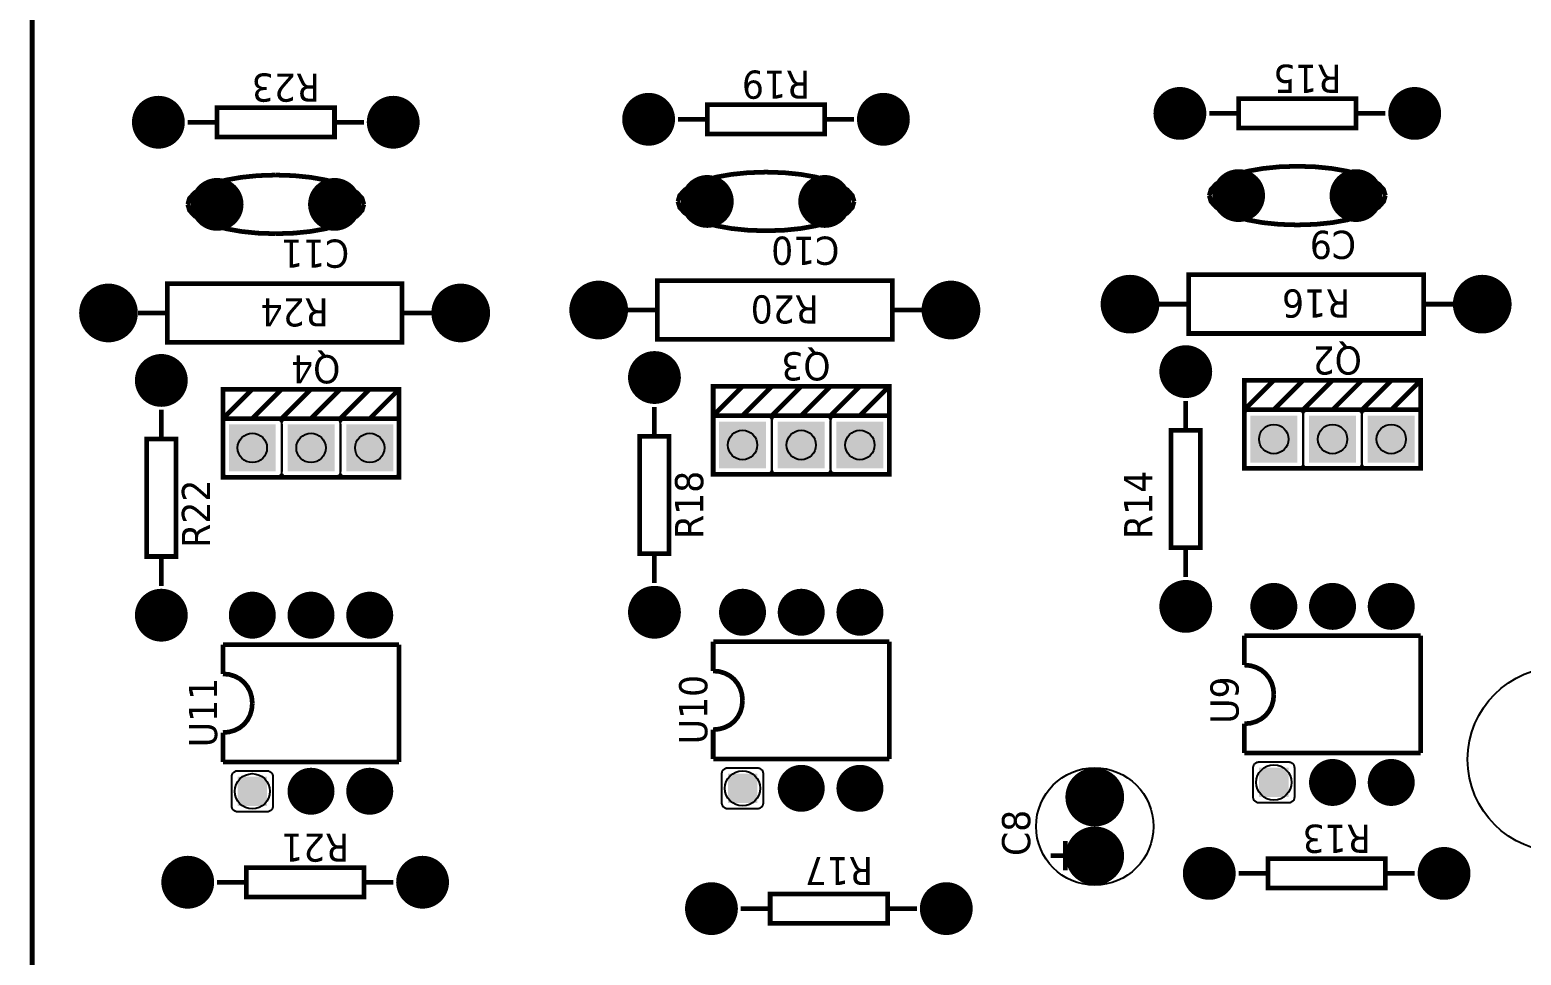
# Model space of a CAD drawing. Header units: millimetres. Extents: x 123.5 to 144.3, y 105.4 to 121.6.
# Drawn here: x 127.195 to 131.006, y 113.844 to 116.21 of the extents above; entities that cross this region are included whole.
import ezdxf

# ---------------------------------------------------------------- set-up
doc = ezdxf.new("R2010")
doc.units = ezdxf.units.MM
doc.layers.add('DESC', color=250, linetype='Continuous')
doc.styles.get("Standard").update_dxf_attribs({"font": 'tahoma.ttf'})

# ---------------------------------------------------------------- blocks, each defined once
blk = doc.blocks.new('EPAD')
at = {"const_width": 0.5}
blk.add_lwpolyline([(-0.25, 0, 1), (0.25, 0, 1)], format="xyb", close=True, dxfattribs=at)
blk = doc.blocks.new('RPAD')
blk.add_trace([(-0.5, -0.5), (-0.5, 0.5), (0.5, -0.5), (0.5, 0.5)])
blk = doc.blocks.new('Scrubber')
at = {"const_width": 0.008}
for points in [[(127.9875, 110.0638), (134.1975, 110.0638), (134.1975, 114.0288), (127.9875, 114.0288), (127.9875, 110.0638)], [(127.9875, 110.0638), (134.1975, 110.0638), (134.1975, 114.0288), (127.9875, 114.0288), (127.9875, 110.0638)], [(132.3975, 113.7838), (132.5975, 113.7838), (132.5975, 113.8338), (132.3975, 113.8338), (132.3975, 113.7838)], [(132.3975, 113.7838), (132.5975, 113.7838), (132.5975, 113.8338), (132.3975, 113.8338), (132.3975, 113.7838)], [(132.8125, 113.7988), (132.8125, 113.8488)], [(132.8125, 113.7988), (132.8125, 113.8488)], [(132.3975, 113.8088), (132.3475, 113.8088)], [(132.3975, 113.8088), (132.3475, 113.8088)], [(132.6475, 113.8088), (132.5975, 113.8088)], [(132.6475, 113.8088), (132.5975, 113.8088)], [(132.7625, 113.3988), (132.8625, 113.3988), (132.8625, 113.7988), (132.7625, 113.7988), (132.7625, 113.3988)], [(132.7625, 113.3988), (132.8625, 113.3988), (132.8625, 113.7988), (132.7625, 113.7988), (132.7625, 113.3988)], [(132.9975, 113.7638), (132.9873, 113.7608), (132.9779, 113.7522), (132.9694, 113.7385), (132.962, 113.7203), (132.956, 113.6982), (132.9514, 113.6727), (132.9485, 113.6444), (132.9475, 113.6138)], [(132.9975, 113.7638), (132.9873, 113.7608), (132.9779, 113.7522), (132.9694, 113.7385), (132.962, 113.7203), (132.956, 113.6982), (132.9514, 113.6727), (132.9485, 113.6444), (132.9475, 113.6138)], [(132.9975, 113.7638), (133.0077, 113.7608), (133.0171, 113.7522), (133.0256, 113.7385), (133.033, 113.7203), (133.0391, 113.6982), (133.0436, 113.6727), (133.0465, 113.6444), (133.0475, 113.6138)], [(132.9975, 113.7638), (133.0077, 113.7608), (133.0171, 113.7522), (133.0256, 113.7385), (133.033, 113.7203), (133.0391, 113.6982), (133.0436, 113.6727), (133.0465, 113.6444), (133.0475, 113.6138)], [(133.1375, 113.7638), (133.1375, 113.7138)], [(133.1375, 113.7638), (133.1375, 113.7138)], [(131.8425, 113.7138), (131.8425, 113.6638)], [(131.8425, 113.7138), (131.8425, 113.6638)], [(132.0475, 113.7038), (132.0975, 113.7038)], [(132.0475, 113.7038), (132.0475, 113.4038)], [(132.0475, 113.7038), (132.0975, 113.7038)], [(132.0475, 113.7038), (132.0475, 113.4038)], [(132.1475, 113.6538), (132.137, 113.6548), (132.1275, 113.6575), (132.119, 113.662), (132.1116, 113.6679), (132.1057, 113.6752), (132.1013, 113.6838), (132.0985, 113.6933), (132.0975, 113.7038)], [(132.1475, 113.6538), (132.137, 113.6548), (132.1275, 113.6575), (132.119, 113.662), (132.1116, 113.6679), (132.1057, 113.6752), (132.1013, 113.6838), (132.0985, 113.6933), (132.0975, 113.7038)], [(132.1475, 113.6538), (132.1577, 113.6548), (132.1671, 113.6575), (132.1756, 113.662), (132.183, 113.6679), (132.1891, 113.6752), (132.1936, 113.6838), (132.1965, 113.6933), (132.1975, 113.7038)], [(132.1475, 113.6538), (132.1577, 113.6548), (132.1671, 113.6575), (132.1756, 113.662), (132.183, 113.6679), (132.1891, 113.6752), (132.1936, 113.6838), (132.1965, 113.6933), (132.1975, 113.7038)], [(132.1975, 113.7038), (132.2475, 113.7038)], [(132.1975, 113.7038), (132.2475, 113.7038)], [(132.2475, 113.7038), (132.2475, 113.4038)], [(132.2475, 113.7038), (132.2475, 113.4038)], [(132.5325, 113.4038), (132.6325, 113.4038), (132.6325, 113.7038), (132.5325, 113.7038), (132.5325, 113.4038)], [(132.5325, 113.4038), (132.6325, 113.4038), (132.6325, 113.7038), (132.5325, 113.7038), (132.5325, 113.4038)], [(132.6325, 113.7038), (132.6825, 113.7038), (132.6825, 113.4038), (132.6325, 113.4038)], [(132.6325, 113.7038), (132.6825, 113.6538)], [(132.6325, 113.7038), (132.6825, 113.7038), (132.6825, 113.4038), (132.6325, 113.4038)], [(132.6325, 113.7038), (132.6825, 113.6538)], [(133.1125, 113.5138), (133.1625, 113.5138), (133.1625, 113.7138), (133.1125, 113.7138), (133.1125, 113.5138)], [(133.1125, 113.5138), (133.1625, 113.5138), (133.1625, 113.7138), (133.1125, 113.7138), (133.1125, 113.5138)], [(131.8175, 113.4638), (131.8675, 113.4638), (131.8675, 113.6638), (131.8175, 113.6638), (131.8175, 113.4638)], [(131.8175, 113.4638), (131.8675, 113.4638), (131.8675, 113.6638), (131.8175, 113.6638), (131.8175, 113.4638)], [(132.6325, 113.6538), (132.6825, 113.6038)], [(132.6325, 113.6538), (132.6825, 113.6038)], [(132.6325, 113.6038), (132.6825, 113.5538)], [(132.6325, 113.6038), (132.6825, 113.5538)], [(132.9975, 113.4638), (132.9873, 113.4668), (132.9779, 113.4753), (132.9694, 113.4889), (132.962, 113.5069), (132.956, 113.529), (132.9514, 113.5545), (132.9485, 113.583), (132.9475, 113.6138)], [(132.9975, 113.4638), (132.9873, 113.4668), (132.9779, 113.4753), (132.9694, 113.4889), (132.962, 113.5069), (132.956, 113.529), (132.9514, 113.5545), (132.9485, 113.583), (132.9475, 113.6138)], [(132.9975, 113.4638), (133.0077, 113.4668), (133.0171, 113.4753), (133.0256, 113.4889), (133.033, 113.5069), (133.0391, 113.529), (133.0436, 113.5545), (133.0465, 113.583), (133.0475, 113.6138)], [(132.9975, 113.4638), (133.0077, 113.4668), (133.0171, 113.4753), (133.0256, 113.4889), (133.033, 113.5069), (133.0391, 113.529), (133.0436, 113.5545), (133.0465, 113.583), (133.0475, 113.6138)], [(132.6325, 113.5538), (132.6825, 113.5038)], [(132.6325, 113.5538), (132.6825, 113.5038)], [(132.6325, 113.5038), (132.6825, 113.4538)], [(132.6325, 113.5038), (132.6825, 113.4538)], [(133.1375, 113.5138), (133.1375, 113.4638)], [(133.1375, 113.5138), (133.1375, 113.4638)], [(131.8425, 113.4638), (131.8425, 113.4138)], [(131.8425, 113.4638), (131.8425, 113.4138)], [(132.6325, 113.4538), (132.6825, 113.4038)], [(132.6325, 113.4538), (132.6825, 113.4038)], [(132.0475, 113.4038), (132.2475, 113.4038)], [(132.0475, 113.4038), (132.2475, 113.4038)], [(132.8125, 113.3488), (132.8125, 113.3988)], [(132.8125, 113.3488), (132.8125, 113.3988)], [(132.4025, 112.9438), (132.6025, 112.9438), (132.6025, 112.9938), (132.4025, 112.9938), (132.4025, 112.9438)], [(132.4025, 112.9438), (132.6025, 112.9438), (132.6025, 112.9938), (132.4025, 112.9938), (132.4025, 112.9438)], [(132.8175, 112.9638), (132.8175, 113.0138)], [(132.8175, 112.9638), (132.8175, 113.0138)], [(132.4025, 112.9688), (132.3525, 112.9688)], [(132.4025, 112.9688), (132.3525, 112.9688)], [(132.6525, 112.9688), (132.6025, 112.9688)], [(132.6525, 112.9688), (132.6025, 112.9688)], [(132.7675, 112.5638), (132.8675, 112.5638), (132.8675, 112.9638), (132.7675, 112.9638), (132.7675, 112.5638)], [(132.7675, 112.5638), (132.8675, 112.5638), (132.8675, 112.9638), (132.7675, 112.9638), (132.7675, 112.5638)], [(133.0025, 112.9288), (132.9923, 112.9258), (132.9829, 112.9172), (132.9744, 112.9035), (132.967, 112.8853), (132.961, 112.8632), (132.9564, 112.8377), (132.9535, 112.8094), (132.9525, 112.7788)], [(133.0025, 112.9288), (132.9923, 112.9258), (132.9829, 112.9172), (132.9744, 112.9035), (132.967, 112.8853), (132.961, 112.8632), (132.9564, 112.8377), (132.9535, 112.8094), (132.9525, 112.7788)], [(133.0025, 112.9288), (133.0127, 112.9258), (133.0221, 112.9172), (133.0306, 112.9035), (133.038, 112.8853), (133.0441, 112.8632), (133.0486, 112.8377), (133.0515, 112.8094), (133.0525, 112.7788)], [(133.0025, 112.9288), (133.0127, 112.9258), (133.0221, 112.9172), (133.0306, 112.9035), (133.038, 112.8853), (133.0441, 112.8632), (133.0486, 112.8377), (133.0515, 112.8094), (133.0525, 112.7788)], [(133.1425, 112.9288), (133.1425, 112.8788)], [(133.1425, 112.9288), (133.1425, 112.8788)], [(132.0525, 112.8688), (132.1025, 112.8688)], [(132.0525, 112.8688), (132.0525, 112.5688)], [(132.0525, 112.8688), (132.1025, 112.8688)], [(132.0525, 112.8688), (132.0525, 112.5688)], [(132.1525, 112.8188), (132.142, 112.8198), (132.1325, 112.8225), (132.124, 112.827), (132.1166, 112.8329), (132.1107, 112.8402), (132.1063, 112.8488), (132.1035, 112.8583), (132.1025, 112.8688)], [(132.1525, 112.8188), (132.142, 112.8198), (132.1325, 112.8225), (132.124, 112.827), (132.1166, 112.8329), (132.1107, 112.8402), (132.1063, 112.8488), (132.1035, 112.8583), (132.1025, 112.8688)], [(132.1525, 112.8188), (132.1627, 112.8198), (132.1721, 112.8225), (132.1806, 112.827), (132.188, 112.8329), (132.1941, 112.8402), (132.1986, 112.8488), (132.2015, 112.8583), (132.2025, 112.8688)], [(132.1525, 112.8188), (132.1627, 112.8198), (132.1721, 112.8225), (132.1806, 112.827), (132.188, 112.8329), (132.1941, 112.8402), (132.1986, 112.8488), (132.2015, 112.8583), (132.2025, 112.8688)], [(132.2025, 112.8688), (132.2525, 112.8688)], [(132.2025, 112.8688), (132.2525, 112.8688)], [(132.2525, 112.8688), (132.2525, 112.5688)], [(132.2525, 112.8688), (132.2525, 112.5688)], [(132.5375, 112.5688), (132.6375, 112.5688), (132.6375, 112.8688), (132.5375, 112.8688), (132.5375, 112.5688)], [(132.5375, 112.5688), (132.6375, 112.5688), (132.6375, 112.8688), (132.5375, 112.8688), (132.5375, 112.5688)], [(132.6375, 112.8688), (132.6875, 112.8688), (132.6875, 112.5688), (132.6375, 112.5688)], [(132.6375, 112.8688), (132.6875, 112.8188)], [(132.6375, 112.8688), (132.6875, 112.8688), (132.6875, 112.5688), (132.6375, 112.5688)], [(132.6375, 112.8688), (132.6875, 112.8188)], [(133.1175, 112.6788), (133.1675, 112.6788), (133.1675, 112.8788), (133.1175, 112.8788), (133.1175, 112.6788)], [(133.1175, 112.6788), (133.1675, 112.6788), (133.1675, 112.8788), (133.1175, 112.8788), (133.1175, 112.6788)], [(131.7975, 112.8217), (131.7975, 112.7717)], [(131.7975, 112.8217), (131.7975, 112.7717)], [(132.6375, 112.8188), (132.6875, 112.7688)], [(132.6375, 112.8188), (132.6875, 112.7688)], [(131.7725, 112.5717), (131.8225, 112.5717), (131.8225, 112.7717), (131.7725, 112.7717), (131.7725, 112.5717)], [(131.7725, 112.5717), (131.8225, 112.5717), (131.8225, 112.7717), (131.7725, 112.7717), (131.7725, 112.5717)], [(132.6375, 112.7688), (132.6875, 112.7188)], [(132.6375, 112.7688), (132.6875, 112.7188)], [(133.0025, 112.6288), (132.9923, 112.6318), (132.9829, 112.6403), (132.9744, 112.6539), (132.967, 112.6719), (132.961, 112.694), (132.9564, 112.7195), (132.9535, 112.748), (132.9525, 112.7788)], [(133.0025, 112.6288), (132.9923, 112.6318), (132.9829, 112.6403), (132.9744, 112.6539), (132.967, 112.6719), (132.961, 112.694), (132.9564, 112.7195), (132.9535, 112.748), (132.9525, 112.7788)], [(133.0025, 112.6288), (133.0127, 112.6318), (133.0221, 112.6403), (133.0306, 112.6539), (133.038, 112.6719), (133.0441, 112.694), (133.0486, 112.7195), (133.0515, 112.748), (133.0525, 112.7788)], [(133.0025, 112.6288), (133.0127, 112.6318), (133.0221, 112.6403), (133.0306, 112.6539), (133.038, 112.6719), (133.0441, 112.694), (133.0486, 112.7195), (133.0515, 112.748), (133.0525, 112.7788)], [(132.6375, 112.7188), (132.6875, 112.6688)], [(132.6375, 112.7188), (132.6875, 112.6688)], [(132.6375, 112.6688), (132.6875, 112.6188)], [(132.6375, 112.6688), (132.6875, 112.6188)], [(133.1425, 112.6788), (133.1425, 112.6288)], [(133.1425, 112.6788), (133.1425, 112.6288)], [(132.6375, 112.6188), (132.6875, 112.5688)], [(132.6375, 112.6188), (132.6875, 112.5688)], [(131.7975, 112.5717), (131.7975, 112.5217)], [(131.7975, 112.5717), (131.7975, 112.5217)], [(132.0525, 112.5688), (132.2525, 112.5688)], [(132.0525, 112.5688), (132.2525, 112.5688)], [(132.8175, 112.5138), (132.8175, 112.5638)], [(132.8175, 112.5138), (132.8175, 112.5638)], [(131.8875, 112.2938), (131.8875, 112.2438)], [(131.8875, 112.2938), (131.8875, 112.2438)], [(131.8625, 112.2688), (131.9125, 112.2688)], [(131.8625, 112.2688), (131.9125, 112.2688)], [(132.8275, 112.0588), (132.8275, 112.1088)], [(132.8275, 112.0588), (132.8275, 112.1088)], [(132.4125, 112.0388), (132.6125, 112.0388), (132.6125, 112.0888), (132.4125, 112.0888), (132.4125, 112.0388)], [(132.4125, 112.0388), (132.6125, 112.0388), (132.6125, 112.0888), (132.4125, 112.0888), (132.4125, 112.0388)], [(132.4125, 112.0638), (132.3625, 112.0638)], [(132.4125, 112.0638), (132.3625, 112.0638)], [(132.6625, 112.0638), (132.6125, 112.0638)], [(132.6625, 112.0638), (132.6125, 112.0638)], [(132.7775, 111.6588), (132.8775, 111.6588), (132.8775, 112.0588), (132.7775, 112.0588), (132.7775, 111.6588)], [(132.7775, 111.6588), (132.8775, 111.6588), (132.8775, 112.0588), (132.7775, 112.0588), (132.7775, 111.6588)], [(133.0125, 112.0238), (133.0023, 112.0208), (132.9929, 112.0122), (132.9844, 111.9985), (132.977, 111.9803), (132.971, 111.9582), (132.9664, 111.9327), (132.9635, 111.9044), (132.9625, 111.8738)], [(133.0125, 112.0238), (133.0023, 112.0208), (132.9929, 112.0122), (132.9844, 111.9985), (132.977, 111.9803), (132.971, 111.9582), (132.9664, 111.9327), (132.9635, 111.9044), (132.9625, 111.8738)], [(133.0125, 112.0238), (133.0227, 112.0208), (133.0321, 112.0122), (133.0406, 111.9985), (133.048, 111.9803), (133.0541, 111.9582), (133.0586, 111.9327), (133.0615, 111.9044), (133.0625, 111.8738)], [(133.0125, 112.0238), (133.0227, 112.0208), (133.0321, 112.0122), (133.0406, 111.9985), (133.048, 111.9803), (133.0541, 111.9582), (133.0586, 111.9327), (133.0615, 111.9044), (133.0625, 111.8738)], [(133.1525, 112.0238), (133.1525, 111.9738)], [(133.1525, 112.0238), (133.1525, 111.9738)], [(131.8575, 111.9738), (131.8575, 111.9238)], [(131.8575, 111.9738), (131.8575, 111.9238)], [(133.1275, 111.7738), (133.1775, 111.7738), (133.1775, 111.9738), (133.1275, 111.9738), (133.1275, 111.7738)], [(133.1275, 111.7738), (133.1775, 111.7738), (133.1775, 111.9738), (133.1275, 111.9738), (133.1275, 111.7738)], [(132.0625, 111.9638), (132.1125, 111.9638)], [(132.0625, 111.9638), (132.0625, 111.6638)], [(132.0625, 111.9638), (132.1125, 111.9638)], [(132.0625, 111.9638), (132.0625, 111.6638)], [(132.1625, 111.9138), (132.152, 111.9148), (132.1425, 111.9175), (132.134, 111.922), (132.1266, 111.9279), (132.1207, 111.9352), (132.1163, 111.9438), (132.1135, 111.9533), (132.1125, 111.9638)], [(132.1625, 111.9138), (132.152, 111.9148), (132.1425, 111.9175), (132.134, 111.922), (132.1266, 111.9279), (132.1207, 111.9352), (132.1163, 111.9438), (132.1135, 111.9533), (132.1125, 111.9638)], [(132.1625, 111.9138), (132.1727, 111.9148), (132.1821, 111.9175), (132.1906, 111.922), (132.198, 111.9279), (132.2041, 111.9352), (132.2086, 111.9438), (132.2115, 111.9533), (132.2125, 111.9638)], [(132.1625, 111.9138), (132.1727, 111.9148), (132.1821, 111.9175), (132.1906, 111.922), (132.198, 111.9279), (132.2041, 111.9352), (132.2086, 111.9438), (132.2115, 111.9533), (132.2125, 111.9638)], [(132.2125, 111.9638), (132.2625, 111.9638)], [(132.2125, 111.9638), (132.2625, 111.9638)], [(132.2625, 111.9638), (132.2625, 111.6638)], [(132.2625, 111.9638), (132.2625, 111.6638)], [(132.5475, 111.6638), (132.6475, 111.6638), (132.6475, 111.9638), (132.5475, 111.9638), (132.5475, 111.6638)], [(132.5475, 111.6638), (132.6475, 111.6638), (132.6475, 111.9638), (132.5475, 111.9638), (132.5475, 111.6638)], [(132.6475, 111.9638), (132.6975, 111.9638), (132.6975, 111.6638), (132.6475, 111.6638)], [(132.6475, 111.9638), (132.6975, 111.9138)], [(132.6475, 111.9638), (132.6975, 111.9638), (132.6975, 111.6638), (132.6475, 111.6638)], [(132.6475, 111.9638), (132.6975, 111.9138)], [(131.8325, 111.7238), (131.8825, 111.7238), (131.8825, 111.9238), (131.8325, 111.9238), (131.8325, 111.7238)], [(131.8325, 111.7238), (131.8825, 111.7238), (131.8825, 111.9238), (131.8325, 111.9238), (131.8325, 111.7238)], [(132.6475, 111.9138), (132.6975, 111.8638)], [(132.6475, 111.9138), (132.6975, 111.8638)], [(133.0125, 111.7238), (133.0023, 111.7268), (132.9929, 111.7353), (132.9844, 111.7489), (132.977, 111.7669), (132.971, 111.789), (132.9664, 111.8145), (132.9635, 111.843), (132.9625, 111.8738)], [(133.0125, 111.7238), (133.0023, 111.7268), (132.9929, 111.7353), (132.9844, 111.7489), (132.977, 111.7669), (132.971, 111.789), (132.9664, 111.8145), (132.9635, 111.843), (132.9625, 111.8738)], [(133.0125, 111.7238), (133.0227, 111.7268), (133.0321, 111.7353), (133.0406, 111.7489), (133.048, 111.7669), (133.0541, 111.789), (133.0586, 111.8145), (133.0615, 111.843), (133.0625, 111.8738)], [(133.0125, 111.7238), (133.0227, 111.7268), (133.0321, 111.7353), (133.0406, 111.7489), (133.048, 111.7669), (133.0541, 111.789), (133.0586, 111.8145), (133.0615, 111.843), (133.0625, 111.8738)], [(132.6475, 111.8638), (132.6975, 111.8138)], [(132.6475, 111.8638), (132.6975, 111.8138)], [(132.6475, 111.8138), (132.6975, 111.7638)], [(132.6475, 111.8138), (132.6975, 111.7638)], [(133.1525, 111.7738), (133.1525, 111.7238)], [(133.1525, 111.7738), (133.1525, 111.7238)], [(132.6475, 111.7638), (132.6975, 111.7138)], [(132.6475, 111.7638), (132.6975, 111.7138)], [(131.8575, 111.7238), (131.8575, 111.6738)], [(131.8575, 111.7238), (131.8575, 111.6738)], [(132.6475, 111.7138), (132.6975, 111.6638)], [(132.6475, 111.7138), (132.6975, 111.6638)], [(132.0625, 111.6638), (132.2625, 111.6638)], [(132.0625, 111.6638), (132.2625, 111.6638)], [(132.8275, 111.6088), (132.8275, 111.6588)], [(132.8275, 111.6088), (132.8275, 111.6588)]]:
    blk.add_lwpolyline(points, dxfattribs=at)
for points in [[(132.6325, 113.6938), (132.6325, 113.6138), (132.6325, 113.6128), (132.6323, 113.6118), (132.6321, 113.6108), (132.6318, 113.6099), (132.6313, 113.609), (132.6308, 113.6082), (132.6303, 113.6074), (132.6296, 113.6067), (132.6289, 113.6061), (132.6282, 113.6055), (132.6273, 113.605), (132.6265, 113.6046), (132.6255, 113.6043), (132.6246, 113.604), (132.6236, 113.6039), (132.6225, 113.6038), (132.5425, 113.6038), (132.5415, 113.6039), (132.5405, 113.604), (132.5395, 113.6043), (132.5386, 113.6046), (132.5377, 113.605), (132.5369, 113.6055), (132.5361, 113.6061), (132.5354, 113.6067), (132.5348, 113.6074), (132.5342, 113.6082), (132.5337, 113.609), (132.5333, 113.6099), (132.533, 113.6108), (132.5327, 113.6118), (132.5326, 113.6128), (132.5325, 113.6138), (132.5325, 113.6938), (132.5326, 113.6948), (132.5327, 113.6959), (132.533, 113.6968), (132.5333, 113.6977), (132.5337, 113.6986), (132.5342, 113.6994), (132.5348, 113.7002), (132.5354, 113.7009), (132.5361, 113.7016), (132.5369, 113.7021), (132.5377, 113.7026), (132.5386, 113.703), (132.5395, 113.7034), (132.5405, 113.7036), (132.5415, 113.7038), (132.5425, 113.7038), (132.6225, 113.7038), (132.6236, 113.7038), (132.6246, 113.7036), (132.6255, 113.7034), (132.6265, 113.703), (132.6273, 113.7026), (132.6282, 113.7021), (132.6289, 113.7016), (132.6296, 113.7009), (132.6303, 113.7002), (132.6308, 113.6994), (132.6313, 113.6986), (132.6318, 113.6977), (132.6321, 113.6968), (132.6323, 113.6959), (132.6325, 113.6948), (132.6325, 113.6938)], [(132.0325, 113.6788), (132.0325, 113.6288), (132.0325, 113.6278), (132.0323, 113.6268), (132.0321, 113.6258), (132.0318, 113.6249), (132.0313, 113.624), (132.0308, 113.6232), (132.0303, 113.6224), (132.0296, 113.6217), (132.0289, 113.6211), (132.0282, 113.6205), (132.0273, 113.62), (132.0265, 113.6196), (132.0255, 113.6193), (132.0246, 113.619), (132.0236, 113.6189), (132.0225, 113.6188), (131.9725, 113.6188), (131.9715, 113.6189), (131.9705, 113.619), (131.9695, 113.6193), (131.9686, 113.6196), (131.9677, 113.62), (131.9669, 113.6205), (131.9661, 113.6211), (131.9654, 113.6217), (131.9648, 113.6224), (131.9642, 113.6232), (131.9637, 113.624), (131.9633, 113.6249), (131.963, 113.6258), (131.9627, 113.6268), (131.9626, 113.6278), (131.9625, 113.6288), (131.9625, 113.6788), (131.9626, 113.6798), (131.9627, 113.6809), (131.963, 113.6818), (131.9633, 113.6827), (131.9637, 113.6836), (131.9642, 113.6844), (131.9648, 113.6852), (131.9654, 113.6859), (131.9661, 113.6866), (131.9669, 113.6871), (131.9677, 113.6876), (131.9686, 113.688), (131.9695, 113.6884), (131.9705, 113.6886), (131.9715, 113.6888), (131.9725, 113.6888), (132.0225, 113.6888), (132.0236, 113.6888), (132.0246, 113.6886), (132.0255, 113.6884), (132.0265, 113.688), (132.0273, 113.6876), (132.0282, 113.6871), (132.0289, 113.6866), (132.0296, 113.6859), (132.0303, 113.6852), (132.0308, 113.6844), (132.0313, 113.6836), (132.0318, 113.6827), (132.0321, 113.6818), (132.0323, 113.6809), (132.0325, 113.6798), (132.0325, 113.6788)], [(132.6325, 113.5938), (132.6325, 113.5138), (132.6325, 113.5128), (132.6323, 113.5118), (132.6321, 113.5108), (132.6318, 113.5099), (132.6313, 113.509), (132.6308, 113.5082), (132.6303, 113.5074), (132.6296, 113.5067), (132.6289, 113.5061), (132.6282, 113.5055), (132.6273, 113.505), (132.6265, 113.5046), (132.6255, 113.5043), (132.6246, 113.504), (132.6236, 113.5039), (132.6225, 113.5038), (132.5425, 113.5038), (132.5415, 113.5039), (132.5405, 113.504), (132.5395, 113.5043), (132.5386, 113.5046), (132.5377, 113.505), (132.5369, 113.5055), (132.5361, 113.5061), (132.5354, 113.5067), (132.5348, 113.5074), (132.5342, 113.5082), (132.5337, 113.509), (132.5333, 113.5099), (132.533, 113.5108), (132.5327, 113.5118), (132.5326, 113.5128), (132.5325, 113.5138), (132.5325, 113.5938), (132.5326, 113.5948), (132.5327, 113.5959), (132.533, 113.5968), (132.5333, 113.5977), (132.5337, 113.5986), (132.5342, 113.5994), (132.5348, 113.6002), (132.5354, 113.6009), (132.5361, 113.6016), (132.5369, 113.6021), (132.5377, 113.6026), (132.5386, 113.603), (132.5395, 113.6034), (132.5405, 113.6036), (132.5415, 113.6038), (132.5425, 113.6038), (132.6225, 113.6038), (132.6236, 113.6038), (132.6246, 113.6036), (132.6255, 113.6034), (132.6265, 113.603), (132.6273, 113.6026), (132.6282, 113.6021), (132.6289, 113.6016), (132.6296, 113.6009), (132.6303, 113.6002), (132.6308, 113.5994), (132.6313, 113.5986), (132.6318, 113.5977), (132.6321, 113.5968), (132.6323, 113.5959), (132.6325, 113.5948), (132.6325, 113.5938)], [(132.6325, 113.4938), (132.6325, 113.4138), (132.6325, 113.4128), (132.6323, 113.4118), (132.6321, 113.4108), (132.6318, 113.4099), (132.6313, 113.409), (132.6308, 113.4082), (132.6303, 113.4074), (132.6296, 113.4067), (132.6289, 113.4061), (132.6282, 113.4055), (132.6273, 113.405), (132.6265, 113.4046), (132.6255, 113.4043), (132.6246, 113.404), (132.6236, 113.4039), (132.6225, 113.4038), (132.5425, 113.4038), (132.5415, 113.4039), (132.5405, 113.404), (132.5395, 113.4043), (132.5386, 113.4046), (132.5377, 113.405), (132.5369, 113.4055), (132.5361, 113.4061), (132.5354, 113.4067), (132.5348, 113.4074), (132.5342, 113.4082), (132.5337, 113.409), (132.5333, 113.4099), (132.533, 113.4108), (132.5327, 113.4118), (132.5326, 113.4128), (132.5325, 113.4138), (132.5325, 113.4938), (132.5326, 113.4948), (132.5327, 113.4959), (132.533, 113.4968), (132.5333, 113.4977), (132.5337, 113.4986), (132.5342, 113.4994), (132.5348, 113.5002), (132.5354, 113.5009), (132.5361, 113.5016), (132.5369, 113.5021), (132.5377, 113.5026), (132.5386, 113.503), (132.5395, 113.5034), (132.5405, 113.5036), (132.5415, 113.5038), (132.5425, 113.5038), (132.6225, 113.5038), (132.6236, 113.5038), (132.6246, 113.5036), (132.6255, 113.5034), (132.6265, 113.503), (132.6273, 113.5026), (132.6282, 113.5021), (132.6289, 113.5016), (132.6296, 113.5009), (132.6303, 113.5002), (132.6308, 113.4994), (132.6313, 113.4986), (132.6318, 113.4977), (132.6321, 113.4968), (132.6323, 113.4959), (132.6325, 113.4948), (132.6325, 113.4938)], [(132.6375, 112.8588), (132.6375, 112.7788), (132.6375, 112.7778), (132.6373, 112.7768), (132.6371, 112.7758), (132.6368, 112.7749), (132.6363, 112.774), (132.6358, 112.7732), (132.6353, 112.7724), (132.6346, 112.7717), (132.6339, 112.7711), (132.6332, 112.7705), (132.6323, 112.77), (132.6315, 112.7696), (132.6305, 112.7693), (132.6296, 112.769), (132.6286, 112.7689), (132.6275, 112.7688), (132.5475, 112.7688), (132.5465, 112.7689), (132.5455, 112.769), (132.5445, 112.7693), (132.5436, 112.7696), (132.5427, 112.77), (132.5419, 112.7705), (132.5411, 112.7711), (132.5404, 112.7717), (132.5398, 112.7724), (132.5392, 112.7732), (132.5387, 112.774), (132.5383, 112.7749), (132.538, 112.7758), (132.5377, 112.7768), (132.5376, 112.7778), (132.5375, 112.7788), (132.5375, 112.8588), (132.5376, 112.8598), (132.5377, 112.8609), (132.538, 112.8618), (132.5383, 112.8627), (132.5387, 112.8636), (132.5392, 112.8644), (132.5398, 112.8652), (132.5404, 112.8659), (132.5411, 112.8666), (132.5419, 112.8671), (132.5427, 112.8676), (132.5436, 112.868), (132.5445, 112.8684), (132.5455, 112.8686), (132.5465, 112.8688), (132.5475, 112.8688), (132.6275, 112.8688), (132.6286, 112.8688), (132.6296, 112.8686), (132.6305, 112.8684), (132.6315, 112.868), (132.6323, 112.8676), (132.6332, 112.8671), (132.6339, 112.8666), (132.6346, 112.8659), (132.6353, 112.8652), (132.6358, 112.8644), (132.6363, 112.8636), (132.6368, 112.8627), (132.6371, 112.8618), (132.6373, 112.8609), (132.6375, 112.8598), (132.6375, 112.8588)], [(132.0375, 112.8438), (132.0375, 112.7938), (132.0375, 112.7928), (132.0373, 112.7918), (132.0371, 112.7908), (132.0368, 112.7899), (132.0363, 112.789), (132.0358, 112.7882), (132.0353, 112.7874), (132.0346, 112.7867), (132.0339, 112.7861), (132.0332, 112.7855), (132.0323, 112.785), (132.0315, 112.7846), (132.0305, 112.7843), (132.0296, 112.784), (132.0286, 112.7839), (132.0275, 112.7838), (131.9775, 112.7838), (131.9765, 112.7839), (131.9755, 112.784), (131.9745, 112.7843), (131.9736, 112.7846), (131.9727, 112.785), (131.9719, 112.7855), (131.9711, 112.7861), (131.9704, 112.7867), (131.9698, 112.7874), (131.9692, 112.7882), (131.9687, 112.789), (131.9683, 112.7899), (131.968, 112.7908), (131.9677, 112.7918), (131.9676, 112.7928), (131.9675, 112.7938), (131.9675, 112.8438), (131.9676, 112.8448), (131.9677, 112.8459), (131.968, 112.8468), (131.9683, 112.8477), (131.9687, 112.8486), (131.9692, 112.8494), (131.9698, 112.8502), (131.9704, 112.8509), (131.9711, 112.8516), (131.9719, 112.8521), (131.9727, 112.8526), (131.9736, 112.853), (131.9745, 112.8534), (131.9755, 112.8536), (131.9765, 112.8538), (131.9775, 112.8538), (132.0275, 112.8538), (132.0286, 112.8538), (132.0296, 112.8536), (132.0305, 112.8534), (132.0315, 112.853), (132.0323, 112.8526), (132.0332, 112.8521), (132.0339, 112.8516), (132.0346, 112.8509), (132.0353, 112.8502), (132.0358, 112.8494), (132.0363, 112.8486), (132.0368, 112.8477), (132.0371, 112.8468), (132.0373, 112.8459), (132.0375, 112.8448), (132.0375, 112.8438)], [(132.6375, 112.7588), (132.6375, 112.6788), (132.6375, 112.6778), (132.6373, 112.6768), (132.6371, 112.6758), (132.6368, 112.6749), (132.6363, 112.674), (132.6358, 112.6732), (132.6353, 112.6724), (132.6346, 112.6717), (132.6339, 112.6711), (132.6332, 112.6705), (132.6323, 112.67), (132.6315, 112.6696), (132.6305, 112.6693), (132.6296, 112.669), (132.6286, 112.6689), (132.6275, 112.6688), (132.5475, 112.6688), (132.5465, 112.6689), (132.5455, 112.669), (132.5445, 112.6693), (132.5436, 112.6696), (132.5427, 112.67), (132.5419, 112.6705), (132.5411, 112.6711), (132.5404, 112.6717), (132.5398, 112.6724), (132.5392, 112.6732), (132.5387, 112.674), (132.5383, 112.6749), (132.538, 112.6758), (132.5377, 112.6768), (132.5376, 112.6778), (132.5375, 112.6788), (132.5375, 112.7588), (132.5376, 112.7598), (132.5377, 112.7609), (132.538, 112.7618), (132.5383, 112.7627), (132.5387, 112.7636), (132.5392, 112.7644), (132.5398, 112.7652), (132.5404, 112.7659), (132.5411, 112.7666), (132.5419, 112.7671), (132.5427, 112.7676), (132.5436, 112.768), (132.5445, 112.7684), (132.5455, 112.7686), (132.5465, 112.7688), (132.5475, 112.7688), (132.6275, 112.7688), (132.6286, 112.7688), (132.6296, 112.7686), (132.6305, 112.7684), (132.6315, 112.768), (132.6323, 112.7676), (132.6332, 112.7671), (132.6339, 112.7666), (132.6346, 112.7659), (132.6353, 112.7652), (132.6358, 112.7644), (132.6363, 112.7636), (132.6368, 112.7627), (132.6371, 112.7618), (132.6373, 112.7609), (132.6375, 112.7598), (132.6375, 112.7588)], [(132.6375, 112.6588), (132.6375, 112.5788), (132.6375, 112.5778), (132.6373, 112.5768), (132.6371, 112.5758), (132.6368, 112.5749), (132.6363, 112.574), (132.6358, 112.5732), (132.6353, 112.5724), (132.6346, 112.5717), (132.6339, 112.5711), (132.6332, 112.5705), (132.6323, 112.57), (132.6315, 112.5696), (132.6305, 112.5693), (132.6296, 112.569), (132.6286, 112.5689), (132.6275, 112.5688), (132.5475, 112.5688), (132.5465, 112.5689), (132.5455, 112.569), (132.5445, 112.5693), (132.5436, 112.5696), (132.5427, 112.57), (132.5419, 112.5705), (132.5411, 112.5711), (132.5404, 112.5717), (132.5398, 112.5724), (132.5392, 112.5732), (132.5387, 112.574), (132.5383, 112.5749), (132.538, 112.5758), (132.5377, 112.5768), (132.5376, 112.5778), (132.5375, 112.5788), (132.5375, 112.6588), (132.5376, 112.6598), (132.5377, 112.6609), (132.538, 112.6618), (132.5383, 112.6627), (132.5387, 112.6636), (132.5392, 112.6644), (132.5398, 112.6652), (132.5404, 112.6659), (132.5411, 112.6666), (132.5419, 112.6671), (132.5427, 112.6676), (132.5436, 112.668), (132.5445, 112.6684), (132.5455, 112.6686), (132.5465, 112.6688), (132.5475, 112.6688), (132.6275, 112.6688), (132.6286, 112.6688), (132.6296, 112.6686), (132.6305, 112.6684), (132.6315, 112.668), (132.6323, 112.6676), (132.6332, 112.6671), (132.6339, 112.6666), (132.6346, 112.6659), (132.6353, 112.6652), (132.6358, 112.6644), (132.6363, 112.6636), (132.6368, 112.6627), (132.6371, 112.6618), (132.6373, 112.6609), (132.6375, 112.6598), (132.6375, 112.6588)], [(132.6475, 111.9538), (132.6475, 111.8738), (132.6475, 111.8728), (132.6473, 111.8718), (132.6471, 111.8708), (132.6468, 111.8699), (132.6463, 111.869), (132.6458, 111.8682), (132.6453, 111.8674), (132.6446, 111.8667), (132.6439, 111.8661), (132.6432, 111.8655), (132.6423, 111.865), (132.6415, 111.8646), (132.6405, 111.8643), (132.6396, 111.864), (132.6386, 111.8639), (132.6375, 111.8638), (132.5575, 111.8638), (132.5565, 111.8639), (132.5555, 111.864), (132.5545, 111.8643), (132.5536, 111.8646), (132.5527, 111.865), (132.5519, 111.8655), (132.5511, 111.8661), (132.5504, 111.8667), (132.5498, 111.8674), (132.5492, 111.8682), (132.5487, 111.869), (132.5483, 111.8699), (132.548, 111.8708), (132.5477, 111.8718), (132.5476, 111.8728), (132.5475, 111.8738), (132.5475, 111.9538), (132.5476, 111.9548), (132.5477, 111.9559), (132.548, 111.9568), (132.5483, 111.9577), (132.5487, 111.9586), (132.5492, 111.9594), (132.5498, 111.9602), (132.5504, 111.9609), (132.5511, 111.9616), (132.5519, 111.9621), (132.5527, 111.9626), (132.5536, 111.963), (132.5545, 111.9634), (132.5555, 111.9636), (132.5565, 111.9638), (132.5575, 111.9638), (132.6375, 111.9638), (132.6386, 111.9638), (132.6396, 111.9636), (132.6405, 111.9634), (132.6415, 111.963), (132.6423, 111.9626), (132.6432, 111.9621), (132.6439, 111.9616), (132.6446, 111.9609), (132.6453, 111.9602), (132.6458, 111.9594), (132.6463, 111.9586), (132.6468, 111.9577), (132.6471, 111.9568), (132.6473, 111.9559), (132.6475, 111.9548), (132.6475, 111.9538)], [(132.0475, 111.9388), (132.0475, 111.8888), (132.0475, 111.8878), (132.0473, 111.8868), (132.0471, 111.8858), (132.0468, 111.8849), (132.0463, 111.884), (132.0458, 111.8832), (132.0453, 111.8824), (132.0446, 111.8817), (132.0439, 111.8811), (132.0432, 111.8805), (132.0423, 111.88), (132.0415, 111.8796), (132.0405, 111.8793), (132.0396, 111.879), (132.0386, 111.8789), (132.0375, 111.8788), (131.9875, 111.8788), (131.9865, 111.8789), (131.9855, 111.879), (131.9845, 111.8793), (131.9836, 111.8796), (131.9827, 111.88), (131.9819, 111.8805), (131.9811, 111.8811), (131.9804, 111.8817), (131.9798, 111.8824), (131.9792, 111.8832), (131.9787, 111.884), (131.9783, 111.8849), (131.978, 111.8858), (131.9777, 111.8868), (131.9776, 111.8878), (131.9775, 111.8888), (131.9775, 111.9388), (131.9776, 111.9398), (131.9777, 111.9409), (131.978, 111.9418), (131.9783, 111.9427), (131.9787, 111.9436), (131.9792, 111.9444), (131.9798, 111.9452), (131.9804, 111.9459), (131.9811, 111.9466), (131.9819, 111.9471), (131.9827, 111.9476), (131.9836, 111.948), (131.9845, 111.9484), (131.9855, 111.9486), (131.9865, 111.9488), (131.9875, 111.9488), (132.0375, 111.9488), (132.0386, 111.9488), (132.0396, 111.9486), (132.0405, 111.9484), (132.0415, 111.948), (132.0423, 111.9476), (132.0432, 111.9471), (132.0439, 111.9466), (132.0446, 111.9459), (132.0453, 111.9452), (132.0458, 111.9444), (132.0463, 111.9436), (132.0468, 111.9427), (132.0471, 111.9418), (132.0473, 111.9409), (132.0475, 111.9398), (132.0475, 111.9388)], [(132.6475, 111.8538), (132.6475, 111.7738), (132.6475, 111.7728), (132.6473, 111.7718), (132.6471, 111.7708), (132.6468, 111.7699), (132.6463, 111.769), (132.6458, 111.7682), (132.6453, 111.7674), (132.6446, 111.7667), (132.6439, 111.7661), (132.6432, 111.7655), (132.6423, 111.765), (132.6415, 111.7646), (132.6405, 111.7643), (132.6396, 111.764), (132.6386, 111.7639), (132.6375, 111.7638), (132.5575, 111.7638), (132.5565, 111.7639), (132.5555, 111.764), (132.5545, 111.7643), (132.5536, 111.7646), (132.5527, 111.765), (132.5519, 111.7655), (132.5511, 111.7661), (132.5504, 111.7667), (132.5498, 111.7674), (132.5492, 111.7682), (132.5487, 111.769), (132.5483, 111.7699), (132.548, 111.7708), (132.5477, 111.7718), (132.5476, 111.7728), (132.5475, 111.7738), (132.5475, 111.8538), (132.5476, 111.8548), (132.5477, 111.8559), (132.548, 111.8568), (132.5483, 111.8577), (132.5487, 111.8586), (132.5492, 111.8594), (132.5498, 111.8602), (132.5504, 111.8609), (132.5511, 111.8616), (132.5519, 111.8621), (132.5527, 111.8626), (132.5536, 111.863), (132.5545, 111.8634), (132.5555, 111.8636), (132.5565, 111.8638), (132.5575, 111.8638), (132.6375, 111.8638), (132.6386, 111.8638), (132.6396, 111.8636), (132.6405, 111.8634), (132.6415, 111.863), (132.6423, 111.8626), (132.6432, 111.8621), (132.6439, 111.8616), (132.6446, 111.8609), (132.6453, 111.8602), (132.6458, 111.8594), (132.6463, 111.8586), (132.6468, 111.8577), (132.6471, 111.8568), (132.6473, 111.8559), (132.6475, 111.8548), (132.6475, 111.8538)], [(132.6475, 111.7538), (132.6475, 111.6738), (132.6475, 111.6728), (132.6473, 111.6718), (132.6471, 111.6708), (132.6468, 111.6699), (132.6463, 111.669), (132.6458, 111.6682), (132.6453, 111.6674), (132.6446, 111.6667), (132.6439, 111.6661), (132.6432, 111.6655), (132.6423, 111.665), (132.6415, 111.6646), (132.6405, 111.6643), (132.6396, 111.664), (132.6386, 111.6639), (132.6375, 111.6638), (132.5575, 111.6638), (132.5565, 111.6639), (132.5555, 111.664), (132.5545, 111.6643), (132.5536, 111.6646), (132.5527, 111.665), (132.5519, 111.6655), (132.5511, 111.6661), (132.5504, 111.6667), (132.5498, 111.6674), (132.5492, 111.6682), (132.5487, 111.669), (132.5483, 111.6699), (132.548, 111.6708), (132.5477, 111.6718), (132.5476, 111.6728), (132.5475, 111.6738), (132.5475, 111.7538), (132.5476, 111.7548), (132.5477, 111.7559), (132.548, 111.7568), (132.5483, 111.7577), (132.5487, 111.7586), (132.5492, 111.7594), (132.5498, 111.7602), (132.5504, 111.7609), (132.5511, 111.7616), (132.5519, 111.7621), (132.5527, 111.7626), (132.5536, 111.763), (132.5545, 111.7634), (132.5555, 111.7636), (132.5565, 111.7638), (132.5575, 111.7638), (132.6375, 111.7638), (132.6386, 111.7638), (132.6396, 111.7636), (132.6405, 111.7634), (132.6415, 111.763), (132.6423, 111.7626), (132.6432, 111.7621), (132.6439, 111.7616), (132.6446, 111.7609), (132.6453, 111.7602), (132.6458, 111.7594), (132.6463, 111.7586), (132.6468, 111.7577), (132.6471, 111.7568), (132.6473, 111.7559), (132.6475, 111.7548), (132.6475, 111.7538)]]:
    blk.add_lwpolyline(points, close=True)
for centre, radius in [((132.8125, 113.8988), 0.025), ((132.2975, 113.8088), 0.025), ((132.6975, 113.8088), 0.025), ((133.1375, 113.8138), 0.025), ((131.8425, 113.7638), 0.025), ((132.9975, 113.7138), 0.025), ((131.9975, 113.6538), 0.03), ((132.2975, 113.6538), 0.03), ((132.5825, 113.6538), 0.025), ((131.9975, 113.5538), 0.03), ((132.2975, 113.5538), 0.03), ((132.5825, 113.5538), 0.025), ((132.9975, 113.5138), 0.025), ((131.9975, 113.4538), 0.03), ((132.2975, 113.4538), 0.03), ((132.5825, 113.4538), 0.025), ((133.1375, 113.4138), 0.025), ((131.8425, 113.3638), 0.025), ((132.8125, 113.2988), 0.025), ((132.8175, 113.0638), 0.025), ((132.3025, 112.9688), 0.025), ((132.7025, 112.9688), 0.025), ((133.1425, 112.9788), 0.025), ((131.7975, 112.8717), 0.025), ((133.0025, 112.8788), 0.025), ((132.0025, 112.8188), 0.03), ((132.3025, 112.8188), 0.03), ((132.5875, 112.8188), 0.025), ((132.0025, 112.7188), 0.03), ((132.3025, 112.7188), 0.03), ((132.5875, 112.7188), 0.025), ((133.0025, 112.6788), 0.025), ((132.0025, 112.6188), 0.03), ((132.3025, 112.6188), 0.03), ((132.5875, 112.6188), 0.025), ((133.1425, 112.5788), 0.025), ((131.7975, 112.4717), 0.025), ((132.8175, 112.4638), 0.025), ((131.9375, 112.2188), 0.1), ((131.9375, 112.2188), 0.1), ((131.8875, 112.2188), 0.025), ((131.9875, 112.2188), 0.025), ((132.8275, 112.1588), 0.025), ((132.3125, 112.0638), 0.025), ((132.7125, 112.0638), 0.025), ((133.1525, 112.0738), 0.025), ((131.8575, 112.0238), 0.025), ((133.0125, 111.9738), 0.025), ((132.0125, 111.9138), 0.03), ((132.3125, 111.9138), 0.03), ((132.5975, 111.9138), 0.025), ((132.0125, 111.8138), 0.03), ((132.3125, 111.8138), 0.03), ((132.5975, 111.8138), 0.025), ((133.0125, 111.7738), 0.025), ((132.0125, 111.7138), 0.03), ((132.3125, 111.7138), 0.03), ((132.5975, 111.7138), 0.025), ((133.1525, 111.6738), 0.025), ((131.8575, 111.6238), 0.025), ((132.0517, 111.4262), 0.1575), ((132.0517, 111.4262), 0.1575), ((132.8275, 111.5588), 0.025)]:
    blk.add_circle(centre, radius)
for p, xscale, yscale in [((132.8125, 113.8988), 0.1, 0.1), ((132.8125, 113.8988), 0.08, 0.08), ((133.1375, 113.8138), 0.09, 0.09), ((132.2975, 113.8088), 0.09, 0.09), ((132.2975, 113.8088), 0.07, 0.07), ((132.6975, 113.8088), 0.09, 0.09), ((132.6975, 113.8088), 0.07, 0.07), ((133.1375, 113.8138), 0.07, 0.07), ((131.8425, 113.7638), 0.09, 0.09), ((131.8425, 113.7638), 0.07, 0.07), ((132.9975, 113.7138), 0.09, 0.09), ((132.9975, 113.7138), 0.07, 0.07), ((132.2975, 113.6538), 0.08, 0.08), ((132.2975, 113.6538), 0.06, 0.06), ((131.9975, 113.5538), 0.08, 0.08), ((131.9975, 113.5538), 0.06, 0.06), ((132.2975, 113.5538), 0.08, 0.08), ((132.2975, 113.5538), 0.06, 0.06), ((132.9975, 113.5138), 0.09, 0.09), ((132.9975, 113.5138), 0.07, 0.07), ((131.9975, 113.4538), 0.08, 0.08), ((131.9975, 113.4538), 0.06, 0.06), ((132.2975, 113.4538), 0.08, 0.08), ((132.2975, 113.4538), 0.06, 0.06), ((133.1375, 113.4138), 0.09, 0.09), ((133.1375, 113.4138), 0.07, 0.07), ((131.8425, 113.3638), 0.09, 0.09), ((131.8425, 113.3638), 0.07, 0.07), ((132.8125, 113.2988), 0.1, 0.1), ((132.8125, 113.2988), 0.08, 0.08), ((132.8175, 113.0638), 0.1, 0.1), ((132.8175, 113.0638), 0.08, 0.08), ((133.1425, 112.9788), 0.09, 0.09), ((132.3025, 112.9688), 0.09, 0.09), ((132.3025, 112.9688), 0.07, 0.07), ((132.7025, 112.9688), 0.09, 0.09), ((132.7025, 112.9688), 0.07, 0.07), ((133.1425, 112.9788), 0.07, 0.07), ((131.7975, 112.8717), 0.09, 0.09), ((133.0025, 112.8788), 0.09, 0.09), ((131.7975, 112.8717), 0.07, 0.07), ((133.0025, 112.8788), 0.07, 0.07), ((132.3025, 112.8188), 0.08, 0.08), ((132.3025, 112.8188), 0.06, 0.06), ((132.0025, 112.7188), 0.08, 0.08), ((132.0025, 112.7188), 0.06, 0.06), ((132.3025, 112.7188), 0.08, 0.08), ((132.3025, 112.7188), 0.06, 0.06), ((133.0025, 112.6788), 0.09, 0.09), ((133.0025, 112.6788), 0.07, 0.07), ((132.0025, 112.6188), 0.08, 0.08), ((132.0025, 112.6188), 0.06, 0.06), ((132.3025, 112.6188), 0.08, 0.08), ((132.3025, 112.6188), 0.06, 0.06), ((133.1425, 112.5788), 0.09, 0.09), ((133.1425, 112.5788), 0.07, 0.07), ((131.7975, 112.4717), 0.09, 0.09), ((132.8175, 112.4638), 0.1, 0.1), ((131.7975, 112.4717), 0.07, 0.07), ((132.8175, 112.4638), 0.08, 0.08), ((131.8875, 112.2188), 0.1, 0.1), ((131.8875, 112.2188), 0.08, 0.08), ((131.9875, 112.2188), 0.1, 0.1), ((131.9875, 112.2188), 0.08, 0.08), ((132.8275, 112.1588), 0.1, 0.1), ((132.8275, 112.1588), 0.08, 0.08), ((132.3125, 112.0638), 0.09, 0.09), ((132.7125, 112.0638), 0.09, 0.09), ((133.1525, 112.0738), 0.09, 0.09), ((133.1525, 112.0738), 0.07, 0.07), ((132.3125, 112.0638), 0.07, 0.07), ((132.7125, 112.0638), 0.07, 0.07), ((131.8575, 112.0238), 0.09, 0.09), ((131.8575, 112.0238), 0.07, 0.07), ((133.0125, 111.9738), 0.09, 0.09), ((133.0125, 111.9738), 0.07, 0.07), ((132.3125, 111.9138), 0.08, 0.08), ((132.3125, 111.9138), 0.06, 0.06), ((132.0125, 111.8138), 0.08, 0.08), ((132.3125, 111.8138), 0.08, 0.08), ((132.0125, 111.8138), 0.06, 0.06), ((132.3125, 111.8138), 0.06, 0.06), ((133.0125, 111.7738), 0.09, 0.09), ((133.0125, 111.7738), 0.07, 0.07), ((132.0125, 111.7138), 0.08, 0.08), ((132.3125, 111.7138), 0.08, 0.08), ((132.0125, 111.7138), 0.06, 0.06), ((132.3125, 111.7138), 0.06, 0.06), ((133.1525, 111.6738), 0.09, 0.09), ((133.1525, 111.6738), 0.07, 0.07), ((131.8575, 111.6238), 0.09, 0.09), ((131.8575, 111.6238), 0.07, 0.07), ((132.8275, 111.5588), 0.1, 0.1), ((132.8275, 111.5588), 0.08, 0.08)]:
    blk.add_blockref('EPAD', p, dxfattribs=dict(xscale=xscale, yscale=yscale))
at = {"rotation": 270}
for p, xscale, yscale in [((131.9975, 113.6538), 0.05, 0.05), ((132.5825, 113.6538), 0.08, 0.08), ((132.5825, 113.5538), 0.08, 0.08), ((132.5825, 113.4538), 0.08, 0.08), ((132.0025, 112.8188), 0.05, 0.05), ((132.5875, 112.8188), 0.08, 0.08), ((132.5875, 112.7188), 0.08, 0.08), ((132.5875, 112.6188), 0.08, 0.08), ((132.5975, 111.9138), 0.08, 0.08), ((132.0125, 111.9138), 0.05, 0.05), ((132.5975, 111.8138), 0.08, 0.08), ((132.5975, 111.7138), 0.08, 0.08)]:
    blk.add_blockref('RPAD', p, dxfattribs=dict(at, xscale=xscale, yscale=yscale))
at = {"width": 1.041667}
for s, p in [('U11', (132.0725, 113.7138)), ('U11', (132.0725, 113.7138)), ('R22', (132.4125, 113.7258)), ('R22', (132.4125, 113.7258)), ('U10', (132.0775, 112.8788)), ('U10', (132.0775, 112.8788)), ('R18', (132.4275, 112.8858)), ('R18', (132.4275, 112.8858)), ('C8', (131.8872, 112.3288)), ('C8', (131.8872, 112.3288)), ('R14', (132.4275, 112.1208)), ('R14', (132.4275, 112.1208)), ('U9', (132.1125, 111.9738)), ('U9', (132.1125, 111.9738))]:
    blk.add_text(s, height=0.048, dxfattribs=at).set_placement(p)
for s, p in [('R24', (132.8375, 113.5238)), ('R24', (132.8375, 113.5238)), ('R23', (133.2205, 113.5388)), ('R23', (133.2205, 113.5388)), ('R21', (131.9255, 113.4888)), ('R21', (131.9255, 113.4888)), ('Q4', (132.7405, 113.5038)), ('Q4', (132.7405, 113.5038)), ('C11', (132.9375, 113.4888)), ('C11', (132.9375, 113.4888)), ('R19', (133.2255, 112.7038)), ('R19', (133.2255, 112.7038)), ('R20', (132.8425, 112.6888)), ('R20', (132.8425, 112.6888)), ('C10', (132.9425, 112.6538)), ('C10', (132.9425, 112.6538)), ('Q3', (132.7455, 112.6688)), ('Q3', (132.7455, 112.6688)), ('R17', (131.8855, 112.5967)), ('R17', (131.8855, 112.5967)), ('R15', (133.2355, 111.7988)), ('R15', (133.2355, 111.7988)), ('R16', (132.8525, 111.7838)), ('R16', (132.8525, 111.7838)), ('R13', (131.9405, 111.7488)), ('R13', (131.9405, 111.7488)), ('Q2', (132.7555, 111.7638)), ('Q2', (132.7555, 111.7638)), ('C9', (132.9525, 111.7738)), ('C9', (132.9525, 111.7738))]:
    blk.add_text(s, height=0.048, rotation=90, dxfattribs=at).set_placement(p)

msp = doc.modelspace()

# ---------------------------------------------------------------- block references
at = {"layer": 'DESC', "xscale": 1.5, "yscale": 1.5, "zscale": 1.5, "rotation": 90}
msp.add_blockref('Scrubber', (298.2445, -83.7328), dxfattribs=at)

doc.saveas('drawing.dxf')
